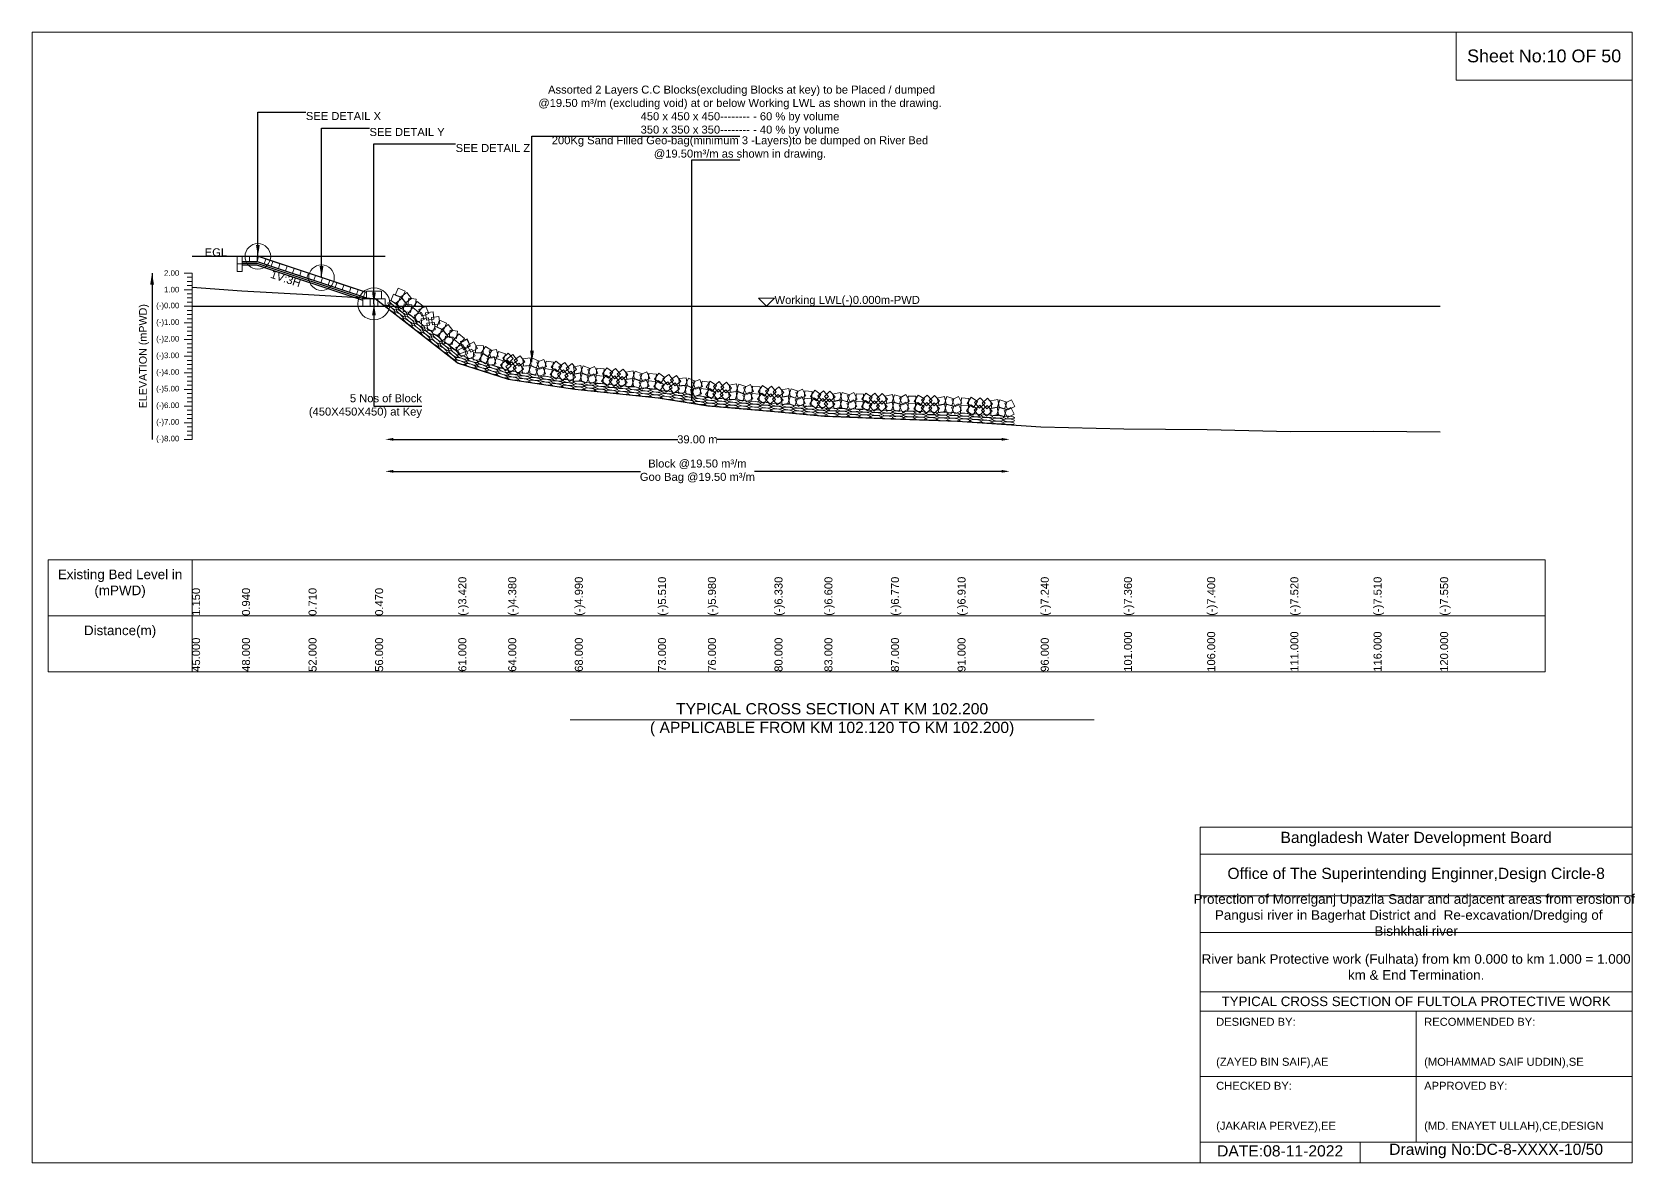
# Model space of a CAD drawing. Header units: inches. Extents: x 89000 to 305017, y -7071 to 0.
# Drawn here: x 235000 to 245017, y -7071 to 0 of the extents above; entities that cross this region are included whole.
import ezdxf

# ---------------------------------------------------------------- set-up
doc = ezdxf.new("R2010")
doc.units = ezdxf.units.IN
doc.header["$LTSCALE"] = 7
doc.header["$MEASUREMENT"] = 0
for name, color, linetype, lineweight in [('Cross section Data Border', 7, 'Continuous', 9), ('Cross Section Labels', 7, 'Continuous', 9), ('Existing_Bed_Level for Xsection', 7, 'Continuous', 25), ('Long Section Labels', 7, 'Continuous', 9)]:
    doc.layers.add(name, color=color, linetype=linetype, lineweight=lineweight)
doc.styles.get("Standard").update_dxf_attribs({"font": 'arial.ttf'})
doc.dimstyles.new('Appron Lebeling Style', dxfattribs={"dimtxt": 50, "dimasz": 50, "dimexe": 0.18, "dimexo": 0.0625, "dimgap": 0.09, "dimtad": 0, "dimtih": 1, "dimtoh": 1, "dimdec": 4, "dimzin": 0, "dimdsep": 46, "dimtxsty": 'Standard', "dimcen": 0.09, "dimse1": 1, "dimse2": 1, "dimadec": 0, "dimazin": 0, "dimtfac": 1, "dimtdec": 4, "dimtofl": 0, "dimtmove": 0, "dimatfit": 3, "dimfxl": 1, "dimtolj": 1, "dimtzin": 0, "dimarcsym": 0})
doc.dimstyles.get("Standard").update_dxf_attribs({"dimtxt": 0.18, "dimasz": 0.18, "dimexe": 0.18, "dimexo": 0.0625, "dimgap": 0.09, "dimtad": 0, "dimtih": 1, "dimtoh": 1, "dimdec": 4, "dimzin": 0, "dimdsep": 46, "dimtxsty": 'Standard', "dimcen": 0.09, "dimadec": 0, "dimazin": 0, "dimtfac": 1, "dimtdec": 4, "dimtofl": 0, "dimtmove": 0, "dimatfit": 3, "dimfxl": 1, "dimtolj": 1, "dimtzin": 0, "dimarcsym": 0})

# ---------------------------------------------------------------- blocks, each defined once
blk = doc.blocks.new('*D33')
at = {"layer": 'Cross Section Labels', "color": 0, "lineweight": -2, "transparency": 16777216}
for p, q in [((237257, -2547), (239036, -2547)), ((241060, -2547), (239281, -2547))]:
    blk.add_line(p, q, dxfattribs=at)
at = {"layer": 'Cross Section Labels', "color": 0, "transparency": 16777216}
for points in [[(237257, -2538), (237257, -2555), (237207, -2547)], [(241060, -2538), (241060, -2555), (241110, -2547)]]:
    blk.add_solid(points, dxfattribs=at)
at = {"layer": 'Defpoints', "color": 0, "transparency": 16777216}
for p in [(237207, -1715), (241110, -2455), (241110, -2547)]:
    blk.add_point(p, dxfattribs=at)
at = {"layer": 'Cross Section Labels', "color": 0, "transparency": 16777216, "insert": (239158, -2547), "char_height": 50, "attachment_point": 5}
blk.add_mtext('\\A1;39.00 m', dxfattribs=at)
blk = doc.blocks.new('*D34')
at = {"layer": 'Cross Section Labels', "color": 0, "lineweight": -2, "transparency": 16777216}
for p, q in [((237257, -2747), (238803, -2747)), ((241060, -2747), (239514, -2747))]:
    blk.add_line(p, q, dxfattribs=at)
at = {"layer": 'Cross Section Labels', "color": 0, "transparency": 16777216}
for points in [[(237257, -2738), (237257, -2755), (237207, -2747)], [(241060, -2738), (241060, -2755), (241110, -2747)]]:
    blk.add_solid(points, dxfattribs=at)
at = {"layer": 'Defpoints', "color": 0, "transparency": 16777216}
for p in [(237207, -1715), (241110, -2455), (241110, -2747)]:
    blk.add_point(p, dxfattribs=at)
at = {"layer": 'Cross Section Labels', "color": 0, "transparency": 16777216, "insert": (239158, -2747), "char_height": 50, "attachment_point": 5}
blk.add_mtext('\\A1;Block @19.50 m³/m ^JGoo Bag @19.50 m³/m ', dxfattribs=at)

msp = doc.modelspace()

# ---------------------------------------------------------------- linework, layer by layer
at = {"layer": 'Cross section Data Border'}
msp.add_lwpolyline([(235100, -3300), (244456.97191, -3300), (244456.97191, -4000), (235100, -4000)], close=True, dxfattribs=at)
for points in [[(236000, -3300), (236000, -4000)], [(235100, -3650), (244456.97191, -3650)]]:
    msp.add_lwpolyline(points, dxfattribs=at)
at = {"layer": 'Cross Section Labels'}
for points in [[(235000, 0), (245000, 0), (245000, -7071), (235000, -7071)], [(243900, 0), (245000, 0), (245000, -300), (243900, -300)], [(239590.42776, -1714.8), (239640.42776, -1664.8), (239540.42776, -1664.8)]]:
    msp.add_lwpolyline(points, close=True, dxfattribs=at)
for points in [[(238362, -4300), (240000, -4300), (241638, -4300)], [(242300, -7071), (242300, -4971), (245000, -4971)], [(242300, -5141), (245000, -5141)], [(242300, -5401), (245000, -5401)], [(242300, -5631), (245000, -5631)], [(242300, -6001), (245000, -6001)], [(242300, -6121), (245000, -6121)], [(243650, -6121), (243650, -6941)], [(242300, -6531), (245000, -6531)], [(242300, -6941), (245000, -6941)], [(243300, -6941), (243300, -7071)]]:
    msp.add_lwpolyline(points, dxfattribs=at)
for centre, radius in [((236411.22776, -1402.8), 80), ((236809.02776, -1535.4), 80), ((237136.62776, -1699.2), 100)]:
    msp.add_circle(centre, radius, dxfattribs=at)
at = {"layer": 'Existing_Bed_Level for Xsection'}
for points in [[(237206.82776, -1402.8), (236000, -1402.8)], [(237089.82776, -1629), (236416.03101, -1404.40108), (236411.22776, -1402.8), (236406.1647, -1402.8), (236312.5647, -1402.8)], [(236312.5647, -1434), (236406.1647, -1434), (237089.82776, -1661.88769)], [(236312.5647, -1444.4), (236404.47701, -1444.4), (237075.27701, -1668)], [(236312.5647, -1454.8), (236402.78933, -1454.8), (237066.42776, -1676.01281)], [(236000, -1595.2), (236312, -1617.04), (236728, -1640.96), (237144, -1665.92), (237664, -2070.48), (237976, -2170.32), (238392, -2233.76), (238912, -2287.84), (239224, -2336.72), (239640, -2373.12), (239952, -2401.2), (240368, -2418.88), (240784, -2433.44), (241304, -2467.76), (241824, -2480.24), (242344, -2484.4), (242864, -2496.88), (243384, -2495.84), (243800, -2500)], [(236000, -1714.8), (243800, -1714.8)]]:
    msp.add_lwpolyline(points, dxfattribs=at)
at = {"layer": 'Long Section Labels'}
for points in [[(236312.5647, -1402.8), (236281.3647, -1402.8), (236281.3647, -1449.6), (236312.5647, -1449.6)], [(236312.5647, -1449.6), (236281.3647, -1449.6), (236281.3647, -1496.4), (236312.5647, -1496.4)], [(236359.3647, -1402.8), (236312.5647, -1402.8), (236312.5647, -1434), (236359.3647, -1434)], [(236406.1647, -1402.8), (236359.3647, -1402.8), (236359.3647, -1434), (236406.1647, -1434)], [(236460.42939, -1419.20054), (236416.03101, -1404.40108), (236406.1647, -1434), (236450.56308, -1448.79946)], [(236504.82776, -1434), (236460.42939, -1419.20054), (236450.56308, -1448.79946), (236494.96146, -1463.59892)], [(236549.22614, -1448.79946), (236504.82776, -1434), (236494.96146, -1463.59892), (236539.35984, -1478.39838)], [(236593.62452, -1463.59892), (236549.22614, -1448.79946), (236539.35984, -1478.39838), (236583.75821, -1493.19784)], [(236638.0229, -1478.39838), (236593.62452, -1463.59892), (236583.75821, -1493.19784), (236628.15659, -1507.9973)], [(236682.42128, -1493.19784), (236638.0229, -1478.39838), (236628.15659, -1507.9973), (236672.55497, -1522.79676)], [(236726.81966, -1507.9973), (236682.42128, -1493.19784), (236672.55497, -1522.79676), (236716.95335, -1537.59622)], [(236771.21803, -1522.79676), (236726.81966, -1507.9973), (236716.95335, -1537.59622), (236761.35173, -1552.39568)], [(236815.61641, -1537.59622), (236771.21803, -1522.79676), (236761.35173, -1552.39568), (236805.75011, -1567.19514)], [(236860.01479, -1552.39568), (236815.61641, -1537.59622), (236805.75011, -1567.19514), (236850.14848, -1581.99459)], [(236904.41317, -1567.19514), (236860.01479, -1552.39568), (236850.14848, -1581.99459), (236894.54686, -1596.79405)], [(236948.81155, -1581.99459), (236904.41317, -1567.19514), (236894.54686, -1596.79405), (236938.94524, -1611.59351)], [(236993.20993, -1596.79405), (236948.81155, -1581.99459), (236938.94524, -1611.59351), (236983.34362, -1626.39297)], [(237037.6083, -1611.59351), (236993.20993, -1596.79405), (236983.34362, -1626.39297), (237027.742, -1641.19243)], [(237331.62715, -1619.43395), (237288.50659, -1601.24445), (237270.3171, -1644.36501), (237313.43765, -1662.5545)], [(237082.00668, -1626.39297), (237037.6083, -1611.59351), (237027.742, -1641.19243), (237072.14038, -1655.99189)], [(237113.22776, -1668), (237066.42776, -1668), (237066.42776, -1714.8), (237113.22776, -1714.8)], [(237136.62776, -1621.2), (237089.82776, -1621.2), (237089.82776, -1668), (237136.62776, -1668)], [(237160.02776, -1668), (237113.22776, -1668), (237113.22776, -1714.8), (237160.02776, -1714.8)], [(237183.42776, -1621.2), (237136.62776, -1621.2), (237136.62776, -1668), (237183.42776, -1668)], [(237206.82776, -1668), (237160.02776, -1668), (237160.02776, -1714.8), (237206.82776, -1714.8)], [(237302.88962, -1656.37165), (237259.76906, -1638.18216), (237241.57956, -1681.30271), (237284.70012, -1699.49221)], [(237341.95127, -1702.11992), (237313.71749, -1664.79574), (237276.39332, -1693.02952), (237304.6271, -1730.35369)], [(237370.6888, -1665.18221), (237342.45503, -1627.85804), (237305.13086, -1656.09181), (237333.36463, -1693.41599)], [(237372.51012, -1706.35847), (237326.15622, -1699.91213), (237319.70988, -1746.26604), (237366.06378, -1752.71237)], [(237401.24766, -1669.42076), (237354.89375, -1662.97442), (237348.44741, -1709.32833), (237394.80132, -1715.77467)], [(237444.62286, -1714.012), (237407.68516, -1685.27446), (237378.94762, -1722.21217), (237415.88533, -1750.9497)], [(237415.88533, -1750.9497), (237378.94762, -1722.21217), (237350.21009, -1759.14987), (237387.14779, -1787.88741)], [(237450.48137, -1796.6371), (237432.83519, -1753.29137), (237389.48946, -1770.93755), (237407.13564, -1814.28328)], [(237479.2189, -1759.69939), (237461.57272, -1716.35366), (237418.22699, -1733.99984), (237435.87317, -1777.34557)], [(237477.25402, -1786.41405), (237430.81231, -1792.19395), (237436.59221, -1838.63567), (237483.03393, -1832.85576)], [(237505.99156, -1749.47634), (237459.54984, -1755.25625), (237465.32975, -1801.69796), (237511.77146, -1795.91805)], [(237548.72535, -1824.63479), (237542.90846, -1778.19769), (237496.47137, -1784.01458), (237502.28825, -1830.45168)], [(237590.19109, -1820.59669), (237547.07053, -1802.4072), (237528.88104, -1845.52775), (237572.00159, -1863.71725)], [(237519.98781, -1861.5725), (237514.17093, -1815.1354), (237467.73383, -1820.95229), (237473.55072, -1867.38938)], [(237561.45355, -1857.5344), (237518.333, -1839.3449), (237500.1435, -1882.46546), (237543.26406, -1900.65495)], [(237600.51521, -1903.28266), (237572.28143, -1865.95849), (237534.95726, -1894.19226), (237563.19103, -1931.51644)], [(237629.25274, -1866.34495), (237601.01897, -1829.02078), (237563.69479, -1857.25456), (237591.92857, -1894.57873)], [(237631.07406, -1907.52121), (237584.72016, -1901.07487), (237578.27382, -1947.42878), (237624.62772, -1953.87512)], [(237659.8116, -1870.58351), (237613.45769, -1864.13717), (237607.01135, -1910.49107), (237653.36526, -1916.93741)], [(237703.1868, -1915.17474), (237666.24909, -1886.4372), (237637.51156, -1923.37491), (237674.44927, -1952.11245)], [(237674.44927, -1952.11245), (237637.51156, -1923.37491), (237608.77402, -1960.31262), (237645.71173, -1989.05015)], [(237709.04531, -1997.79984), (237691.39912, -1954.45411), (237648.05339, -1972.10029), (237665.69958, -2015.44602)], [(237702.88489, -1967.91916), (237661.27235, -1989.33496), (237682.68815, -2030.9475), (237724.30069, -2009.5317)], [(237717.1484, -1923.34571), (237675.53586, -1944.76151), (237696.95166, -1986.37405), (237738.5642, -1964.95825)], [(237737.78284, -1960.86213), (237720.13666, -1917.5164), (237676.79093, -1935.16259), (237694.43711, -1978.50832)], [(237768.88218, -2023.7701), (237747.43324, -1982.17463), (237705.83777, -2003.62356), (237727.2867, -2045.21903)], [(237783.14568, -1979.19665), (237761.69675, -1937.60118), (237720.10128, -1959.05011), (237741.55021, -2000.64558)], [(237806.42263, -2005.70278), (237759.67587, -2003.47113), (237757.44422, -2050.21789), (237804.19098, -2052.44954)], [(237820.68613, -1961.12933), (237773.93937, -1958.89768), (237771.70772, -2005.64444), (237818.45448, -2007.87609)], [(237873.11025, -1990.63236), (237833.75235, -1965.31052), (237808.43051, -2004.66842), (237847.78841, -2029.99026)], [(237903.26015, -1984.09079), (237857.52072, -1993.99757), (237867.4275, -2039.737), (237913.16693, -2029.83022)], [(237959.33575, -2011.02242), (237914.7623, -1996.75892), (237900.4988, -2041.33237), (237945.07225, -2055.59587)], [(237858.84674, -2035.20581), (237819.48884, -2009.88397), (237794.167, -2049.24187), (237833.5249, -2074.56371)], [(237888.99665, -2028.66424), (237843.25722, -2038.57102), (237853.164, -2084.31045), (237898.90343, -2074.40367)], [(237945.07225, -2055.59587), (237900.4988, -2041.33237), (237886.2353, -2085.90582), (237930.80875, -2100.16932)], [(237993.2828, -2086.57921), (237961.79208, -2051.95877), (237927.17165, -2083.4495), (237958.66237, -2118.06993)], [(238007.54631, -2042.00576), (237976.05558, -2007.38532), (237941.43515, -2038.87605), (237972.92587, -2073.49648)], [(237998.23833, -2062.91241), (237960.52397, -2090.62283), (237988.23439, -2128.33719), (238025.94875, -2100.62677)], [(238005.29376, -2016.6473), (237967.5794, -2044.35772), (237995.28982, -2082.07207), (238033.00418, -2054.36165)], [(238072.21784, -2107.65615), (238044.47739, -2069.96387), (238006.78512, -2097.70431), (238034.52556, -2135.39659)], [(238079.27327, -2061.39103), (238051.53282, -2023.69875), (238013.84055, -2051.4392), (238041.58099, -2089.13148)], [(238106.43915, -2083.8945), (238059.92543, -2089.0631), (238065.09404, -2135.57682), (238111.60775, -2130.40822)], [(238113.49458, -2037.62939), (238066.98086, -2042.79799), (238072.14947, -2089.3117), (238118.66318, -2084.1431)], [(238162.86007, -2104.76064), (238120.00125, -2085.96272), (238101.20334, -2128.82154), (238144.06216, -2147.61946)], [(238169.9155, -2058.49552), (238127.05668, -2039.69761), (238108.25877, -2082.55643), (238151.11759, -2101.35434)], [(238191.60102, -2093.54605), (238147.99636, -2110.54232), (238164.99263, -2154.14699), (238208.59729, -2137.15072)], [(238198.65645, -2047.28094), (238155.05179, -2064.27721), (238172.04806, -2107.88187), (238215.65272, -2090.8856)], [(238258.27764, -2065.03199), (238212.01253, -2057.97656), (238204.9571, -2104.24168), (238251.22221, -2111.29711)], [(238310.77119, -2088.02442), (238274.21463, -2058.80356), (238244.99378, -2095.36011), (238281.55033, -2124.58097)], [(238329.14957, -2066.03531), (238291.43521, -2093.74573), (238319.14563, -2131.46008), (238356.85999, -2103.74966)], [(238403.12908, -2110.77904), (238375.38863, -2073.08676), (238337.69635, -2100.82721), (238365.4368, -2138.51949)], [(238430.30086, -2085.02166), (238384.08655, -2092.40255), (238391.46744, -2138.61686), (238437.68175, -2131.23597)], [(238487.65267, -2103.17343), (238443.94616, -2086.44077), (238427.21351, -2130.14728), (238470.92001, -2146.87993)], [(238515.82611, -2090.60099), (238473.08158, -2109.65736), (238492.13795, -2152.40189), (238534.88248, -2133.34552)], [(238576.22598, -2105.48861), (238529.67704, -2100.64752), (238524.83595, -2147.19646), (238571.38489, -2152.03755)], [(238629.75628, -2125.95153), (238591.84782, -2098.50725), (238564.40354, -2136.41571), (238602.312, -2163.85999)], [(238647.06512, -2103.11101), (238610.71514, -2132.58844), (238640.19258, -2168.93842), (238676.54255, -2139.46098)], [(238251.22221, -2111.29711), (238204.9571, -2104.24168), (238197.90167, -2150.50679), (238244.16678, -2157.56222)], [(238303.71576, -2134.28953), (238267.1592, -2105.06868), (238237.93835, -2141.62523), (238274.4949, -2170.84608)], [(238322.09414, -2112.30042), (238284.37978, -2140.01084), (238312.0902, -2177.7252), (238349.80456, -2150.01478)], [(238396.07365, -2157.04416), (238368.3332, -2119.35188), (238330.64092, -2147.09232), (238358.38137, -2184.7846)], [(238425.45977, -2131.5706), (238379.24546, -2138.95149), (238386.62635, -2185.1658), (238432.84066, -2177.78491)], [(238482.81158, -2149.72237), (238439.10507, -2132.98971), (238422.37242, -2176.69622), (238466.07892, -2193.42887)], [(238510.98502, -2137.14993), (238468.24049, -2156.2063), (238487.29686, -2198.95083), (238530.04139, -2179.89446)], [(238571.38489, -2152.03755), (238524.83595, -2147.19646), (238519.99486, -2193.7454), (238566.5438, -2198.58649)], [(238624.91519, -2172.50047), (238587.00673, -2145.05619), (238559.56245, -2182.96465), (238597.47091, -2210.40893)], [(238642.22403, -2149.65995), (238605.87405, -2179.13738), (238635.35149, -2215.48736), (238671.70146, -2186.00992)], [(238718.25313, -2190.8248), (238688.74676, -2154.49831), (238652.42027, -2184.00468), (238681.92664, -2220.33117)], [(238723.09422, -2144.27586), (238693.58785, -2107.94937), (238657.26136, -2137.45574), (238686.76773, -2173.78223)], [(238751.30235, -2165.45823), (238705.08804, -2172.83912), (238712.46893, -2219.05343), (238758.68324, -2211.67254)], [(238756.14344, -2118.90929), (238709.92913, -2126.29018), (238717.31002, -2172.50449), (238763.52433, -2165.1236)], [(238808.65416, -2183.61), (238764.94766, -2166.87734), (238748.215, -2210.58384), (238791.9215, -2227.3165)], [(238813.49525, -2137.06106), (238769.78875, -2120.3284), (238753.05609, -2164.0349), (238796.76259, -2180.76756)], [(238836.8276, -2171.03756), (238794.08307, -2190.09393), (238813.13944, -2232.83846), (238855.88397, -2213.78209)], [(238841.66869, -2124.48862), (238798.92416, -2143.54499), (238817.98053, -2186.28952), (238860.72506, -2167.23315)], [(238897.22748, -2185.92517), (238850.67854, -2181.08409), (238845.83745, -2227.63303), (238892.38639, -2232.47412)], [(238902.06857, -2139.37623), (238855.51963, -2134.53514), (238850.67854, -2181.08409), (238897.22748, -2185.92517)], [(238950.75777, -2206.3881), (238912.84931, -2178.94382), (238885.40503, -2216.85228), (238923.31349, -2244.29656)], [(238955.59886, -2159.83916), (238917.6904, -2132.39488), (238890.24612, -2170.30334), (238928.15458, -2197.74762)], [(238973.38891, -2186.58894), (238935.5621, -2214.14566), (238963.11882, -2251.97247), (239000.94563, -2224.41575)], [(238980.63256, -2140.35292), (238942.80575, -2167.90964), (238970.36246, -2205.73644), (239008.18927, -2178.17973)], [(239047.18573, -2231.63336), (239019.5989, -2193.82851), (238981.79405, -2221.41534), (239009.38088, -2259.22019)], [(239054.42937, -2185.39734), (239026.84254, -2147.59249), (238989.03769, -2175.17931), (239016.62452, -2212.98417)], [(239088.74709, -2161.77515), (239042.21273, -2166.75443), (239047.19201, -2213.28879), (239093.72637, -2208.30951)], [(239145.08264, -2182.87071), (239102.30067, -2163.89854), (239083.3285, -2206.68051), (239126.11047, -2225.65268)], [(239173.86899, -2171.77318), (239130.19552, -2188.59186), (239147.0142, -2232.26533), (239190.68767, -2215.44665)], [(239233.41745, -2189.76671), (239187.18143, -2182.52307), (239179.93778, -2228.75909), (239226.1738, -2236.00273)], [(239277.24973, -2209.05154), (239238.89765, -2182.23069), (239212.0768, -2220.58277), (239250.42888, -2247.40362)], [(239294.18284, -2185.93108), (239258.31965, -2215.99886), (239288.38743, -2251.86206), (239324.25062, -2221.79428)], [(239370.87478, -2225.84744), (239340.77845, -2190.0082), (239304.93922, -2220.10453), (239335.03555, -2255.94377)], [(239403.50487, -2199.94393), (239357.4174, -2208.0794), (239365.55287, -2254.16686), (239411.64033, -2246.0314)], [(239461.14577, -2217.15563), (239417.17155, -2201.13977), (239401.15569, -2245.11399), (239445.12991, -2261.12985)], [(239081.50345, -2208.01117), (239034.96909, -2212.99045), (239039.94837, -2259.52481), (239086.48273, -2254.54553)], [(239137.839, -2229.10673), (239095.05703, -2210.13457), (239076.08486, -2252.91653), (239118.86683, -2271.8887)], [(239166.62534, -2218.0092), (239122.95187, -2234.82788), (239139.77056, -2278.50135), (239183.44403, -2261.68267)], [(239226.1738, -2236.00273), (239179.93778, -2228.75909), (239172.69414, -2274.99511), (239218.93016, -2282.23875)], [(239273.17032, -2255.67341), (239234.81824, -2228.85256), (239207.99739, -2267.20464), (239246.34947, -2294.02549)], [(239290.10343, -2232.55295), (239254.24023, -2262.62073), (239284.30801, -2298.48392), (239320.17121, -2268.41614)], [(239366.79537, -2272.4693), (239336.69904, -2236.63007), (239300.8598, -2266.7264), (239330.95613, -2302.56563)], [(239399.42545, -2246.5658), (239353.33799, -2254.70126), (239361.47345, -2300.78873), (239407.56092, -2292.65326)], [(239457.06636, -2263.77749), (239413.09214, -2247.76164), (239397.07628, -2291.73586), (239441.0505, -2307.75172)], [(239485.03049, -2250.74613), (239442.60323, -2270.49879), (239462.35588, -2312.92605), (239504.78314, -2293.17339)], [(239489.1099, -2204.12426), (239446.68264, -2223.87692), (239466.4353, -2266.30418), (239508.86256, -2246.55153)], [(239545.66569, -2264.64428), (239499.04382, -2260.56486), (239494.96441, -2307.18673), (239541.58628, -2311.26614)], [(239549.7451, -2218.02241), (239503.12324, -2213.943), (239499.04382, -2260.56486), (239545.66569, -2264.64428)], [(239599.52338, -2284.2293), (239561.1713, -2257.40845), (239534.35045, -2295.76053), (239572.70253, -2322.58138)], [(239603.60279, -2237.60743), (239565.25071, -2210.78659), (239538.42987, -2249.13867), (239576.78195, -2275.95951)], [(239616.45649, -2261.10884), (239580.5933, -2291.17662), (239610.66108, -2327.03982), (239646.52427, -2296.97204)], [(239620.5359, -2214.48698), (239584.67271, -2244.55476), (239614.74049, -2280.41795), (239650.60368, -2250.35017)], [(239693.3271, -2301.15725), (239663.31976, -2265.24347), (239627.40598, -2295.25081), (239657.41332, -2331.16459)], [(239697.52214, -2254.54565), (239667.5148, -2218.63187), (239631.60102, -2248.63921), (239661.60836, -2284.55299)], [(239726.02133, -2275.33477), (239679.91383, -2283.35588), (239687.93495, -2329.46339), (239734.04245, -2321.44227)], [(239730.21638, -2228.72316), (239684.10888, -2236.74428), (239692.12999, -2282.85178), (239738.2375, -2274.83066)], [(239783.61937, -2292.68938), (239739.68501, -2276.5645), (239723.56012, -2320.49886), (239767.49448, -2336.62374)], [(239787.81441, -2246.07778), (239743.88005, -2229.95289), (239727.75517, -2273.88725), (239771.68953, -2290.01214)], [(239811.61573, -2279.72742), (239769.13961, -2299.37478), (239788.78696, -2341.85091), (239831.26309, -2322.20355)], [(239815.81078, -2233.11582), (239773.33465, -2252.76317), (239792.98201, -2295.2393), (239835.45813, -2275.59195)], [(239872.21628, -2293.77593), (239825.60467, -2289.58088), (239821.40963, -2336.19249), (239868.02123, -2340.38753)], [(239876.41132, -2247.16432), (239829.79972, -2242.96928), (239825.60467, -2289.58088), (239872.21628, -2293.77593)], [(239926.02522, -2313.49448), (239887.73979, -2286.57859), (239860.82389, -2324.86402), (239899.10932, -2351.77992)], [(239930.22027, -2266.88288), (239891.93483, -2239.96698), (239865.01893, -2278.25242), (239903.30437, -2305.16831)], [(239943.01563, -2290.4161), (239907.07796, -2320.39483), (239937.05669, -2356.33249), (239972.99436, -2326.35376)], [(239947.21067, -2243.8045), (239911.27301, -2273.78323), (239941.25174, -2309.72089), (239977.1894, -2279.74216)], [(240016.19211, -2327.40597), (239984.52081, -2292.95066), (239950.0655, -2324.62197), (239981.7368, -2359.07728)], [(240018.17932, -2280.64818), (239986.50801, -2246.19287), (239952.0527, -2277.86418), (239983.72401, -2312.31949)], [(240047.62928, -2300.06702), (240001.95244, -2310.25849), (240012.14391, -2355.93534), (240057.82075, -2345.74386)], [(240049.61648, -2253.30923), (240003.93964, -2263.5007), (240014.13112, -2309.17754), (240059.80796, -2298.98607)], [(240105.98322, -2314.6798), (240061.33581, -2300.64955), (240047.30555, -2345.29696), (240091.95296, -2359.32722)], [(240107.97043, -2267.92201), (240063.32301, -2253.89175), (240049.29275, -2298.53917), (240093.94017, -2312.56943)], [(240133.33564, -2300.40905), (240091.83564, -2322.04213), (240113.46872, -2363.54213), (240154.96871, -2341.90905)], [(240135.32284, -2253.65126), (240093.82284, -2275.28434), (240115.45592, -2316.78434), (240156.95592, -2295.15126)], [(240196.51967, -2264.81971), (240149.76188, -2262.83251), (240147.77467, -2309.5903), (240194.53247, -2311.5775)], [(240249.21329, -2328.73068), (240209.69844, -2303.65447), (240184.62223, -2343.16932), (240224.13708, -2368.24553)], [(240251.2005, -2281.97289), (240211.68564, -2256.89668), (240186.60943, -2296.41153), (240226.12429, -2321.48774)], [(240267.08109, -2258.11723), (240232.60057, -2289.76108), (240264.24442, -2324.24161), (240298.72494, -2292.59775)], [(240345.48385, -2294.55862), (240313.81255, -2260.10331), (240279.35724, -2291.77462), (240311.02854, -2326.22993)], [(240376.92102, -2267.21967), (240331.24418, -2277.41115), (240341.43565, -2323.08799), (240387.1125, -2312.89651)], [(240434.24678, -2281.3325), (240389.49554, -2267.63698), (240375.80003, -2312.38822), (240420.55126, -2326.08373)], [(240461.49155, -2266.85731), (240420.15472, -2288.80056), (240442.09797, -2330.1374), (240483.43481, -2308.19415)], [(240522.77031, -2277.56717), (240475.99894, -2275.93017), (240474.36195, -2322.70153), (240521.13331, -2324.33853)], [(240577.57805, -2294.31038), (240537.87652, -2269.53079), (240513.09692, -2309.23232), (240552.79846, -2334.01191)], [(240593.27955, -2270.33647), (240559.03697, -2302.23765), (240590.93815, -2336.48023), (240625.18073, -2304.57905)], [(240671.95301, -2306.18971), (240640.02457, -2271.97254), (240605.8074, -2303.90098), (240637.73585, -2338.11815)], [(240703.18457, -2278.6161), (240657.58533, -2289.14935), (240668.11858, -2334.74859), (240713.71782, -2324.21534)], [(240761.64631, -2292.79148), (240716.89507, -2279.09597), (240703.19956, -2323.8472), (240747.95079, -2337.54272)], [(240788.89108, -2278.3163), (240747.55425, -2300.25955), (240769.4975, -2341.59638), (240810.83434, -2319.65313)], [(240854.60259, -2291.14074), (240807.90418, -2288.05864), (240804.82209, -2334.75704), (240851.52049, -2337.83914)], [(240908.86654, -2309.57026), (240869.95001, -2283.57518), (240843.95494, -2322.49171), (240882.87147, -2348.48678)], [(240925.30166, -2286.09319), (240890.08925, -2316.92056), (240920.91662, -2352.13296), (240956.12903, -2321.3056)], [(241002.82916, -2324.36139), (240971.97376, -2289.17355), (240936.78592, -2320.02895), (240967.64132, -2355.21679)], [(241034.89819, -2297.76645), (240988.99512, -2306.88502), (240998.11369, -2352.78809), (241044.01676, -2343.66952)], [(241092.89378, -2313.74233), (241048.58731, -2298.66993), (241033.51491, -2342.97639), (241077.82138, -2358.04879)], [(241120.57302, -2300.1163), (241078.57759, -2320.77119), (241099.23248, -2362.76661), (241141.2279, -2342.11173)], [(240194.53247, -2311.5775), (240147.77467, -2309.5903), (240145.78747, -2356.34809), (240192.54526, -2358.33529)], [(240265.09388, -2304.87502), (240230.61336, -2336.51888), (240262.25722, -2370.9994), (240296.73774, -2339.35554)], [(240343.49665, -2341.31642), (240311.82534, -2306.86111), (240277.37003, -2338.53241), (240309.04134, -2372.98772)], [(240374.93381, -2313.97746), (240329.25697, -2324.16894), (240339.44845, -2369.84578), (240385.12529, -2359.6543)], [(240432.60978, -2328.10386), (240387.85855, -2314.40834), (240374.16303, -2359.15958), (240418.91426, -2372.85509)], [(240459.85456, -2313.62867), (240418.51772, -2335.57193), (240440.46098, -2376.90876), (240481.79781, -2354.96551)], [(240521.13331, -2324.33853), (240474.36195, -2322.70153), (240472.72495, -2369.4729), (240519.49631, -2371.10989)], [(240575.94105, -2341.08174), (240536.23952, -2316.30215), (240511.45993, -2356.00368), (240551.16146, -2380.78328)], [(240591.64255, -2317.10783), (240557.39997, -2349.00901), (240589.30115, -2383.25159), (240623.54373, -2351.35041)], [(240670.31602, -2352.96107), (240638.38758, -2318.7439), (240604.17041, -2350.67234), (240636.09885, -2384.88951)], [(240701.54757, -2325.38746), (240655.94833, -2335.92071), (240666.48158, -2381.51995), (240712.08082, -2370.9867)], [(240760.00931, -2339.56284), (240715.25808, -2325.86733), (240701.56256, -2370.61856), (240746.31379, -2384.31408)], [(240787.25409, -2325.08766), (240745.91725, -2347.03091), (240767.86051, -2388.36774), (240809.19734, -2366.42449)], [(240851.52049, -2337.83914), (240804.82209, -2334.75704), (240801.74, -2381.45544), (240848.4384, -2384.53754)], [(240905.78445, -2356.26866), (240866.86792, -2330.27358), (240840.87284, -2369.19011), (240879.78937, -2395.18519)], [(240922.21956, -2332.79159), (240887.00716, -2363.61896), (240917.83453, -2398.83137), (240953.04693, -2368.004)], [(240999.74707, -2371.0598), (240968.89167, -2335.87195), (240933.70383, -2366.72735), (240964.55923, -2401.9152)], [(241031.8161, -2344.46485), (240985.91303, -2353.58342), (240995.0316, -2399.48649), (241040.93467, -2390.36792)], [(241089.81168, -2360.44073), (241045.50522, -2345.36833), (241030.43282, -2389.6748), (241074.73928, -2404.74719)], [(241117.49092, -2346.8147), (241075.4955, -2367.46959), (241096.15038, -2409.46501), (241138.14581, -2388.81013)]]:
    msp.add_lwpolyline(points, close=True, dxfattribs=at)
for points in [[(236000, -1506.8), (235950, -1506.8)], [(236000, -1532.8), (235970, -1532.8)], [(236000, -1558.8), (235970, -1558.8)], [(236000, -1584.8), (235970, -1584.8)], [(236000, -2546.8), (236000, -2442.8), (236000, -2338.8), (236000, -2234.8), (236000, -2130.8), (236000, -2026.8), (236000, -1922.8), (236000, -1818.8), (236000, -1714.8), (236000, -1610.8), (236000, -1506.8)], [(236000, -1610.8), (235950, -1610.8)], [(236000, -1636.8), (235970, -1636.8)], [(236000, -1662.8), (235970, -1662.8)], [(236000, -1688.8), (235970, -1688.8)], [(236000, -1714.8), (235950, -1714.8)], [(236000, -1740.8), (235970, -1740.8)], [(236000, -1766.8), (235970, -1766.8)], [(236000, -1792.8), (235970, -1792.8)], [(236000, -1818.8), (235950, -1818.8)], [(236000, -1844.8), (235970, -1844.8)], [(236000, -1870.8), (235970, -1870.8)], [(236000, -1896.8), (235970, -1896.8)], [(236000, -1922.8), (235950, -1922.8)], [(236000, -1948.8), (235970, -1948.8)], [(236000, -1974.8), (235970, -1974.8)], [(236000, -2000.8), (235970, -2000.8)], [(236000, -2026.8), (235950, -2026.8)], [(236000, -2052.8), (235970, -2052.8)], [(236000, -2078.8), (235970, -2078.8)], [(236000, -2130.8), (235950, -2130.8)], [(236000, -2104.8), (235970, -2104.8)], [(236000, -2156.8), (235970, -2156.8)], [(236000, -2182.8), (235970, -2182.8)], [(236000, -2234.8), (235950, -2234.8)], [(236000, -2208.8), (235970, -2208.8)], [(236000, -2260.8), (235970, -2260.8)], [(236000, -2286.8), (235970, -2286.8)], [(236000, -2338.8), (235950, -2338.8)], [(236000, -2312.8), (235970, -2312.8)], [(236000, -2364.8), (235970, -2364.8)], [(236000, -2390.8), (235970, -2390.8)], [(236000, -2442.8), (235950, -2442.8)], [(236000, -2416.8), (235970, -2416.8)], [(236000, -2468.8), (235970, -2468.8)], [(236000, -2494.8), (235970, -2494.8)], [(236000, -2546.8), (235950, -2546.8)], [(236000, -2520.8), (235970, -2520.8)]]:
    msp.add_lwpolyline(points, dxfattribs=at)
for centre, major_axis in [((237250.42985, -1715.12164), (27.31749, -21.253)), ((237261.28625, -1701.16739), (27.31749, -21.253)), ((237239.57345, -1729.07588), (27.31749, -21.253)), ((237294.20842, -1771.58189), (27.31749, -21.253)), ((237305.06482, -1757.62764), (27.31749, -21.253)), ((237315.92122, -1743.6734), (27.31749, -21.253)), ((237348.84339, -1814.0879), (27.31749, -21.253)), ((237359.69979, -1800.13365), (27.31749, -21.253)), ((237370.5562, -1786.17941), (27.31749, -21.253)), ((237403.47836, -1856.5939), (27.31749, -21.253)), ((237414.33476, -1842.63966), (27.31749, -21.253)), ((237425.19117, -1828.68541), (27.31749, -21.253)), ((237458.11333, -1899.09991), (27.31749, -21.253)), ((237468.96973, -1885.14567), (27.31749, -21.253)), ((237479.82614, -1871.19142), (27.31749, -21.253)), ((237523.60471, -1927.65167), (27.31749, -21.253)), ((237534.46111, -1913.69743), (27.31749, -21.253)), ((237512.7483, -1941.60592), (27.31749, -21.253)), ((237567.38327, -1984.11192), (27.31749, -21.253)), ((237578.23968, -1970.15768), (27.31749, -21.253)), ((237589.09608, -1956.20344), (27.31749, -21.253)), ((237622.01824, -2026.61793), (27.31749, -21.253)), ((237632.87465, -2012.66369), (27.31749, -21.253)), ((237643.73105, -1998.70944), (27.31749, -21.253)), ((237675.41278, -2064.85051), (32.96454, -10.54865)), ((237680.80122, -2048.01165), (32.96454, -10.54865)), ((237686.18965, -2031.17279), (32.96454, -10.54865)), ((237741.34187, -2085.94782), (32.96454, -10.54865)), ((237746.7303, -2069.10896), (32.96454, -10.54865)), ((237752.11874, -2052.2701), (32.96454, -10.54865)), ((237807.27095, -2107.04513), (32.96454, -10.54865)), ((237812.65939, -2090.20627), (32.96454, -10.54865)), ((237818.04782, -2073.36741), (32.96454, -10.54865)), ((237878.58847, -2111.30357), (32.96454, -10.54865)), ((237883.97691, -2094.46472), (32.96454, -10.54865)), ((237949.90599, -2115.56202), (32.96454, -10.54865)), ((237873.20004, -2128.14243), (32.96454, -10.54865)), ((237939.12912, -2149.23974), (32.96454, -10.54865)), ((237944.51756, -2132.40088), (32.96454, -10.54865)), ((238004.69726, -2165.75413), (34.21562, -5.21788)), ((238007.36264, -2148.2762), (34.21562, -5.21788)), ((238010.02803, -2130.79827), (34.21562, -5.21788)), ((238073.1285, -2176.1899), (34.21562, -5.21788)), ((238075.79389, -2158.71196), (34.21562, -5.21788)), ((238078.45927, -2141.23403), (34.21562, -5.21788)), ((238141.55975, -2186.62566), (34.21562, -5.21788)), ((238144.22514, -2169.14773), (34.21562, -5.21788)), ((238146.89052, -2151.6698), (34.21562, -5.21788)), ((238209.991, -2197.06143), (34.21562, -5.21788)), ((238212.65638, -2179.58349), (34.21562, -5.21788)), ((238215.32177, -2162.10556), (34.21562, -5.21788)), ((238278.42224, -2207.49719), (34.21562, -5.21788)), ((238281.08763, -2190.01926), (34.21562, -5.21788)), ((238283.75301, -2172.54133), (34.21562, -5.21788)), ((238349.51887, -2200.45502), (34.21562, -5.21788)), ((238352.18426, -2182.97709), (34.21562, -5.21788)), ((238416.83, -2209.67929), (34.42553, -3.58025)), ((238418.65885, -2192.09413), (34.42553, -3.58025)), ((238487.50991, -2199.25464), (34.42553, -3.58025)), ((238556.36096, -2206.41515), (34.42553, -3.58025)), ((238625.21202, -2213.57566), (34.42553, -3.58025)), ((238346.85349, -2217.93296), (34.21562, -5.21788)), ((238415.00114, -2227.26444), (34.42553, -3.58025)), ((238483.8522, -2234.42495), (34.42553, -3.58025)), ((238485.68105, -2216.8398), (34.42553, -3.58025)), ((238552.70325, -2241.58546), (34.42553, -3.58025)), ((238554.53211, -2224.0003), (34.42553, -3.58025)), ((238621.55431, -2248.74597), (34.42553, -3.58025)), ((238623.38316, -2231.16081), (34.42553, -3.58025)), ((238690.40536, -2255.90648), (34.42553, -3.58025)), ((238692.23422, -2238.32132), (34.42553, -3.58025)), ((238694.06307, -2220.73617), (34.42553, -3.58025)), ((238759.25642, -2263.06699), (34.42553, -3.58025)), ((238761.08527, -2245.48183), (34.42553, -3.58025)), ((238762.91413, -2227.89668), (34.42553, -3.58025)), ((238828.10747, -2270.2275), (34.42553, -3.58025)), ((238829.93633, -2252.64234), (34.42553, -3.58025)), ((238831.76518, -2235.05719), (34.42553, -3.58025)), ((238896.95853, -2277.38801), (34.42553, -3.58025)), ((238898.78738, -2259.80285), (34.42553, -3.58025)), ((238900.61624, -2242.2177), (34.42553, -3.58025)), ((238965.90782, -2287.33773), (34.19411, -5.35708)), ((238968.6443, -2269.87079), (34.19411, -5.35708)), ((238971.38079, -2252.40385), (34.19411, -5.35708)), ((239034.29603, -2298.05188), (34.19411, -5.35708)), ((239037.03252, -2280.58494), (34.19411, -5.35708)), ((239039.769, -2263.118), (34.19411, -5.35708)), ((239102.68424, -2308.76604), (34.19411, -5.35708)), ((239105.42073, -2291.29909), (34.19411, -5.35708)), ((239108.15722, -2273.83215), (34.19411, -5.35708)), ((239173.80894, -2302.01325), (34.19411, -5.35708)), ((239176.54543, -2284.54631), (34.19411, -5.35708)), ((239240.52169, -2311.54432), (34.47946, -3.01695)), ((239242.0628, -2293.93161), (34.47946, -3.01695)), ((239311.02172, -2299.96552), (34.47946, -3.01695)), ((239379.98064, -2305.99943), (34.47946, -3.01695)), ((239448.93956, -2312.03333), (34.47946, -3.01695)), ((239171.07245, -2319.48019), (34.19411, -5.35708)), ((239238.98058, -2329.15702), (34.47946, -3.01695)), ((239307.9395, -2335.19093), (34.47946, -3.01695)), ((239309.48061, -2317.57823), (34.47946, -3.01695)), ((239376.89842, -2341.22484), (34.47946, -3.01695)), ((239378.43953, -2323.61213), (34.47946, -3.01695)), ((239445.85734, -2347.25874), (34.47946, -3.01695)), ((239447.39845, -2329.64604), (34.47946, -3.01695)), ((239514.81626, -2353.29265), (34.47946, -3.01695)), ((239516.35737, -2335.67994), (34.47946, -3.01695)), ((239517.89848, -2318.06724), (34.47946, -3.01695)), ((239583.77518, -2359.32655), (34.47946, -3.01695)), ((239585.31629, -2341.71385), (34.47946, -3.01695)), ((239586.8574, -2324.10114), (34.47946, -3.01695)), ((239652.75331, -2365.39207), (34.47187, -3.10247)), ((239654.3381, -2347.78324), (34.47187, -3.10247)), ((239655.9229, -2330.17441), (34.47187, -3.10247)), ((239721.69705, -2371.597), (34.47187, -3.10247)), ((239723.28184, -2353.98818), (34.47187, -3.10247)), ((239724.86664, -2336.37935), (34.47187, -3.10247)), ((239790.64079, -2377.80194), (34.47187, -3.10247)), ((239792.22558, -2360.19311), (34.47187, -3.10247)), ((239793.81038, -2342.58429), (34.47187, -3.10247)), ((239859.58453, -2384.00688), (34.47187, -3.10247)), ((239861.16933, -2366.39805), (34.47187, -3.10247)), ((239862.75412, -2348.78922), (34.47187, -3.10247)), ((239928.52827, -2390.21181), (34.47187, -3.10247)), ((239930.11307, -2372.60299), (34.47187, -3.10247)), ((239931.69786, -2354.99416), (34.47187, -3.10247)), ((239997.19511, -2394.27281), (34.57998, -1.46965)), ((239997.94583, -2376.60876), (34.57998, -1.46965)), ((239998.69655, -2358.9447), (34.57998, -1.46965)), ((240066.35507, -2397.21211), (34.57998, -1.46965)), ((240067.1058, -2379.54806), (34.57998, -1.46965)), ((240067.85652, -2361.884), (34.57998, -1.46965)), ((240135.51504, -2400.15141), (34.57998, -1.46965)), ((240136.26576, -2382.48735), (34.57998, -1.46965)), ((240137.01649, -2364.8233), (34.57998, -1.46965)), ((240204.67501, -2403.09071), (34.57998, -1.46965)), ((240205.42573, -2385.42665), (34.57998, -1.46965)), ((240206.17645, -2367.7626), (34.57998, -1.46965)), ((240273.83498, -2406.03001), (34.57998, -1.46965)), ((240274.5857, -2388.36595), (34.57998, -1.46965)), ((240275.33642, -2370.7019), (34.57998, -1.46965)), ((240342.99495, -2408.96931), (34.57998, -1.46965)), ((240343.74567, -2391.30525), (34.57998, -1.46965)), ((240344.49639, -2373.6412), (34.57998, -1.46965)), ((240412.10147, -2411.57814), (34.59002, -1.21065)), ((240412.71989, -2393.90896), (34.59002, -1.21065)), ((240413.33831, -2376.23978), (34.59002, -1.21065)), ((240481.89993, -2396.33026), (34.59002, -1.21065)), ((240482.51835, -2378.66108), (34.59002, -1.21065)), ((240551.07997, -2398.75156), (34.59002, -1.21065)), ((240551.69839, -2381.08238), (34.59002, -1.21065)), ((240620.26001, -2401.17286), (34.59002, -1.21065)), ((240620.87843, -2383.50368), (34.59002, -1.21065)), ((240689.44005, -2403.59416), (34.59002, -1.21065)), ((240690.05847, -2385.92498), (34.59002, -1.21065)), ((240758.62009, -2406.01546), (34.59002, -1.21065)), ((240759.23851, -2388.34628), (34.59002, -1.21065)), ((240828.55214, -2409.80274), (34.53606, -2.27938)), ((240829.71649, -2392.16113), (34.53606, -2.27938)), ((240898.78861, -2396.71989), (34.53606, -2.27938)), ((240967.86074, -2401.27865), (34.53606, -2.27938)), ((241036.93286, -2405.83741), (34.53606, -2.27938)), ((241106.00499, -2410.39617), (34.53606, -2.27938)), ((240481.28151, -2413.99944), (34.59002, -1.21065)), ((240550.46155, -2416.42074), (34.59002, -1.21065)), ((240619.64159, -2418.84204), (34.59002, -1.21065)), ((240688.82163, -2421.26334), (34.59002, -1.21065)), ((240758.00167, -2423.68465), (34.59002, -1.21065)), ((240827.3878, -2427.44436), (34.53606, -2.27938)), ((240896.45992, -2432.00312), (34.53606, -2.27938)), ((240897.62427, -2414.3615), (34.53606, -2.27938)), ((240965.53204, -2436.56188), (34.53606, -2.27938)), ((240966.69639, -2418.92026), (34.53606, -2.27938)), ((241034.60417, -2441.12064), (34.53606, -2.27938)), ((241035.76852, -2423.47902), (34.53606, -2.27938)), ((241103.67629, -2445.6794), (34.53606, -2.27938)), ((241104.84064, -2428.03778), (34.53606, -2.27938))]:
    msp.add_ellipse(centre, major_axis=major_axis, ratio=0.255, dxfattribs=at)

# ---------------------------------------------------------------- texts
at = {"layer": 'Cross section Data Border', "char_height": 60, "width": 800, "attachment_point": 5}
for s, insert in [('Existing Bed Level in (mPWD)', (235550, -3450)), ('Distance(m)', (235550, -3750))]:
    msp.add_mtext(s, dxfattribs=dict(at, insert=insert))
at = {"layer": 'Cross Section Labels'}
for s, insert, char_height, attachment_point in [('Sheet No:10 OF 50', (244450, -150), 80, 5), (' Assorted 2 Layers C.C Blocks(excluding Blocks at key) to be Placed / dumped^J@19.50 m³/m (excluding void) at or below Working LWL as shown in the drawing.^J450 x 450 x 450-------- - 60 % by volume^J350 x 350 x 350-------- - 40 % by volume', (239424.29729, -650), 50, 8), ('SEE DETAIL X', (236711.22776, -500), 50, 1), ('SEE DETAIL Y', (237109.02776, -600), 50, 1), ('SEE DETAIL Z', (237647.22776, -700), 50, 1), ('200Kg Sand Filled Geo-bag(minimum 3 -Layers)to be dumped on River Bed^J@19.50m³/m as shown in drawing.', (239424.29729, -800), 50, 8), ('EGL', (236218.9647, -1402.8), 50, 9), ('Working LWL(-)0.000m-PWD', (239640.42776, -1714.8), 50, 7), ('5 Nos of Block ^J(450X450X450) at Key', (237436.62776, -2338.8), 50, 6), ('TYPICAL CROSS SECTION AT KM 102.200^J( APPLICABLE FROM KM 102.120 TO KM 102.200)', (240000, -4300), 70, 5), ('Bangladesh Water Development Board', (243650, -5046), 70, 5), ('Office of The Superintending Enginner,Design Circle-8', (243650, -5271), 70, 5)]:
    msp.add_mtext(s, dxfattribs=dict(at, insert=insert, char_height=char_height, attachment_point=attachment_point))
at = {"layer": 'Cross Section Labels', "insert": (236593.68392, -1518.43153), "char_height": 50, "attachment_point": 2, "rotation": 341.565051177}
msp.add_mtext('1V:3H', dxfattribs=at)
at = {"layer": 'Cross Section Labels'}
for s, insert, char_height, width, attachment_point in [('Protection of Morrelganj Upazila Sadar and adjacent areas from erosion of  Pangusi river in Bagerhat District and  Re-excavation/Dredging of     Bishkhali river', (243650, -5521), 60, 2800, 5), ('River bank Protective work (Fulhata) from km 0.000 to km 1.000 = 1.000 km & End Termination.', (243650, -5846), 60, 2700, 5), ('TYPICAL CROSS SECTION OF FULTOLA PROTECTIVE WORK', (243650, -6061), 59.5765532, 2800, 5), ('DESIGNED BY:^J^J^J(ZAYED BIN SAIF),AE', (242400, -6321), 50, 1400, 4), ('RECOMMENDED BY:^J^J^J(MOHAMMAD SAIF UDDIN),SE', (243700, -6321), 50, 1400, 4), ('CHECKED BY:^J^J^J(JAKARIA PERVEZ),EE', (242400, -6721), 50, 1400, 4), ('APPROVED BY:^J^J^J(MD. ENAYET ULLAH),CE,DESIGN', (243700, -6721), 50, 1400, 4), ('DATE:08-11-2022', (242800, -6996), 70, 1400, 5), ('Drawing No:DC-8-XXXX-10/50', (244150, -6996), 70, 2200, 5)]:
    msp.add_mtext(s, dxfattribs=dict(at, insert=insert, char_height=char_height, width=width, attachment_point=attachment_point))
at = {"layer": 'Long Section Labels', "char_height": 35, "attachment_point": 6}
for s, insert in [('2.00', (235920, -1506.8)), ('1.00', (235920, -1610.8)), ('(-)0.00', (235920, -1714.8)), ('(-)1.00', (235920, -1818.8)), ('(-)2.00', (235920, -1922.8)), ('(-)3.00', (235920, -2026.8)), ('(-)4.00', (235920, -2130.8)), ('(-)5.00', (235920, -2234.8)), ('(-)6.00', (235920, -2338.8)), ('(-)7.00', (235920, -2442.8)), ('(-)8.00', (235920, -2546.8))]:
    msp.add_mtext(s, dxfattribs=dict(at, insert=insert))
at = {"layer": 'Long Section Labels', "rotation": 90}
for s, insert, char_height, attachment_point in [('ELEVATION (mPWD)', (235700, -2026.8), 48, 5), ('1.150', (236000, -3650), 50, 1), ('0.940', (236312, -3650), 50, 1), ('0.710', (236728, -3650), 50, 1), ('0.470', (237144, -3650), 50, 1), ('(-)3.420', (237664, -3650), 50, 1), ('(-)4.380', (237976, -3650), 50, 1), ('(-)4.990', (238392, -3650), 50, 1), ('(-)5.510', (238912, -3650), 50, 1), ('(-)5.980', (239224, -3650), 50, 1), ('(-)6.330', (239640, -3650), 50, 1), ('(-)6.600', (239952, -3650), 50, 1), ('(-)6.770', (240368, -3650), 50, 1), ('(-)6.910', (240784, -3650), 50, 1), ('(-)7.240', (241304, -3650), 50, 1), ('(-)7.360', (241824, -3650), 50, 1), ('(-)7.400', (242344, -3650), 50, 1), ('(-)7.520', (242864, -3650), 50, 1), ('(-)7.510', (243384, -3650), 50, 1), ('(-)7.550', (243800, -3650), 50, 1), ('45.000', (236000, -4000), 50, 1), ('48.000', (236312, -4000), 50, 1), ('52.000', (236728, -4000), 50, 1), ('56.000', (237144, -4000), 50, 1), ('61.000', (237664, -4000), 50, 1), ('64.000', (237976, -4000), 50, 1), ('68.000', (238392, -4000), 50, 1), ('73.000', (238912, -4000), 50, 1), ('76.000', (239224, -4000), 50, 1), ('80.000', (239640, -4000), 50, 1), ('83.000', (239952, -4000), 50, 1), ('87.000', (240368, -4000), 50, 1), ('91.000', (240784, -4000), 50, 1), ('96.000', (241304, -4000), 50, 1), ('101.000', (241824, -4000), 50, 1), ('106.000', (242344, -4000), 50, 1), ('111.000', (242864, -4000), 50, 1), ('116.000', (243384, -4000), 50, 1), ('120.000', (243800, -4000), 50, 1)]:
    msp.add_mtext(s, dxfattribs=dict(at, insert=insert, char_height=char_height, attachment_point=attachment_point))

# ---------------------------------------------------------------- dimensions: what is measured, and where the dimension line sits
at = {"layer": 'Cross Section Labels'}
for base, text, picture, middle in [((241109.56963, -2546.8), '39.00 m', '*D33', (239158.1987, -2546.8)), ((241109.56963, -2746.8), 'Block @19.50 m³/m ^JGoo Bag @19.50 m³/m ', '*D34', (239158.1987, -2746.8))]:
    dim = msp.add_linear_dim(base=base, p1=(237206.82776, -1714.8), p2=(241109.56963, -2454.9276), text=text, dimstyle='Appron Lebeling Style', dxfattribs=at)
    dim.commit()
    dim.dimension.update_dxf_attribs({"geometry": picture, "text_midpoint": middle})

# ---------------------------------------------------------------- leaders
at = {"layer": 'Cross Section Labels', "annotation_type": 0, "has_hookline": 1}
for points, hookline_direction, text_width in [([(236411.22776, -1402.8), (236411.22776, -500), (236711.13776, -500)], 0, 466.13233), ([(236809.02776, -1535.4), (236809.02776, -600), (237108.93776, -600)], 0, 466.03001), ([(237136.62776, -1699.2), (237136.62776, -700), (237647.13776, -700)], 0, 460.91405), ([(238124.2675, -2064.22621), (238124.2675, -650), (239424.20729, -650)], 0, 2510.77763), ([(239124.29729, -2303.58322), (239124.29729, -800), (239424.20729, -800)], 0, 2345.7367), ([(237136.62776, -1699.2), (237136.62776, -2338.8), (237436.71776, -2338.8)], 1, 701.90996)]:
    msp.add_leader(points, dimstyle='Standard', override={"dimasz": 72}, dxfattribs=dict(at, hookline_direction=hookline_direction, text_width=text_width))
at = {"layer": 'Long Section Labels'}
msp.add_leader([(235750, -1506.8), (235750, -2546.8)], dimstyle='Standard', override={"dimasz": 72}, dxfattribs=at)

doc.saveas('drawing.dxf')
